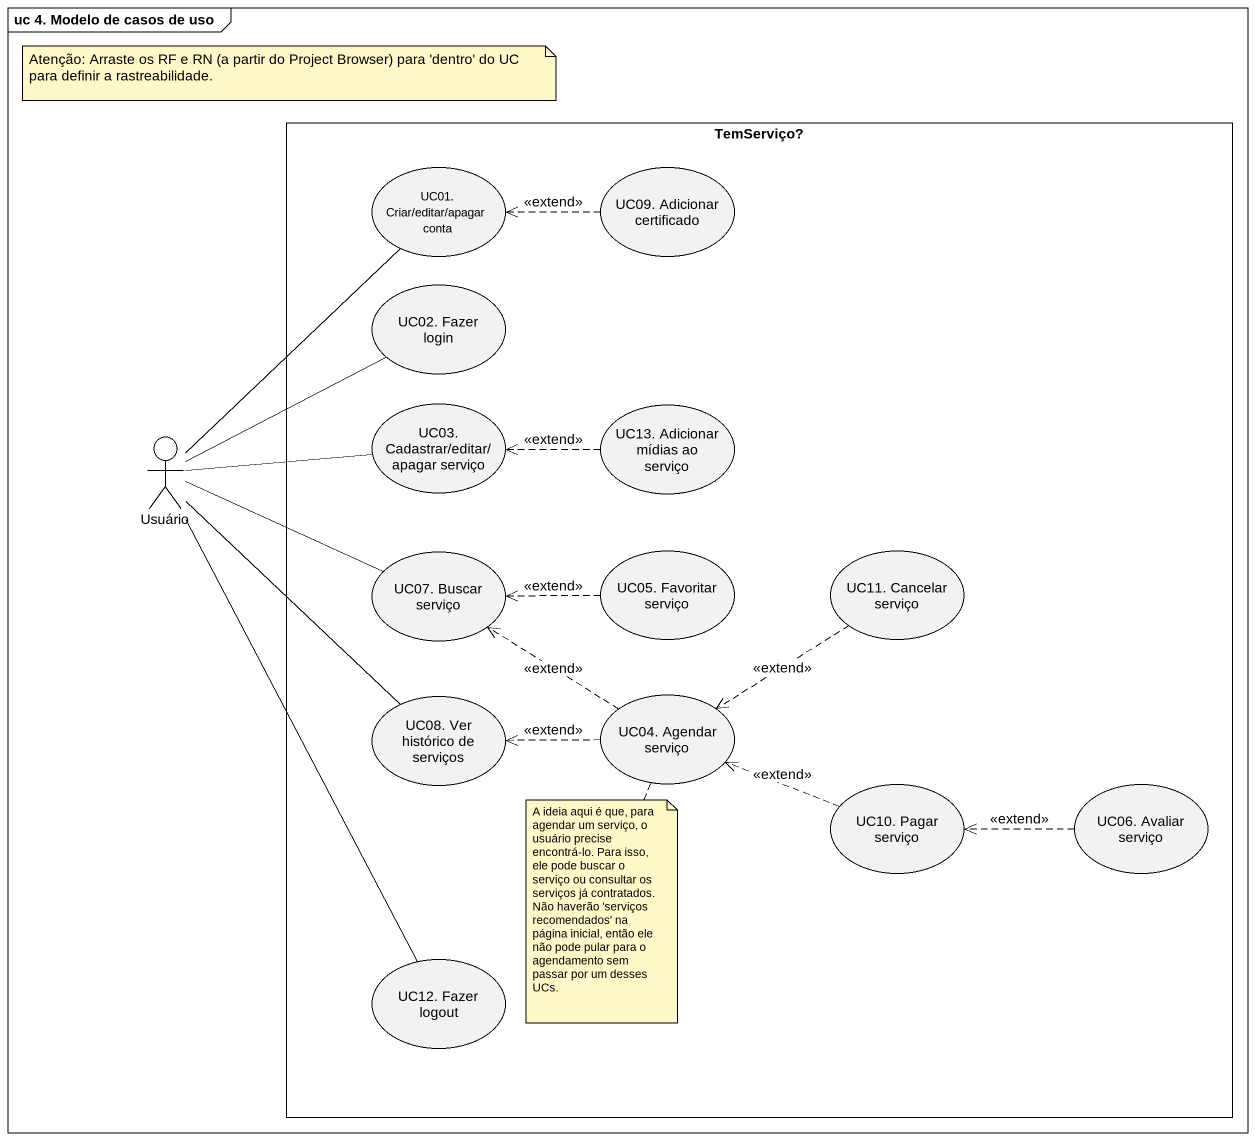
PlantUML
@startuml
mainframe uc 4. Modelo de casos de uso
rectangle "TemServiço?" as TemServiço {
  usecase "UC01. Criar/editar/apagar conta" as UC01_Criar_editar_apagar
  usecase "UC09. Adicionar certificado" as UC09_Adicionar_certificado
  usecase "UC02. Fazer login" as UC02_Fazer_login
  usecase "UC03. Cadastrar/editar/apagar serviço" as UC03_Cadastrar_editar
  usecase "UC13. Adicionar mídias ao serviço" as UC13_Adicionar_mídias_ao
  usecase "UC07. Buscar serviço" as UC07_Buscar_serviço
  usecase "UC05. Favoritar serviço" as UC05_Favoritar_serviço
  usecase "UC11. Cancelar serviço" as UC11_Cancelar_serviço
  usecase "UC08. Ver histórico de serviços" as UC08_Ver_histórico_de
  usecase "UC04. Agendar serviço" as UC04_Agendar_serviço
  usecase "UC10. Pagar serviço" as UC10_Pagar_serviço
  usecase "UC06. Avaliar serviço" as UC06_Avaliar_serviço
  usecase "UC12. Fazer logout" as UC12_Fazer_logout
}
actor Usuário
UC09_Adicionar_certificado .left.> UC01_Criar_editar_apagar : <<extend>>
UC13_Adicionar_mídias_ao .left.> UC03_Cadastrar_editar : <<extend>>
Usuário -up- UC01_Criar_editar_apagar
Usuário -up- UC02_Fazer_login
Usuário -right- UC03_Cadastrar_editar
Usuário -right- UC07_Buscar_serviço
Usuário -- UC08_Ver_histórico_de
Usuário -- UC12_Fazer_logout
UC05_Favoritar_serviço .left.> UC07_Buscar_serviço : <<extend>>
UC11_Cancelar_serviço ..> UC04_Agendar_serviço : <<extend>>
UC04_Agendar_serviço .up.> UC07_Buscar_serviço : <<extend>>
UC04_Agendar_serviço .left.> UC08_Ver_histórico_de : <<extend>>
UC10_Pagar_serviço .left.> UC04_Agendar_serviço : <<extend>>
UC06_Avaliar_serviço .left.> UC10_Pagar_serviço : <<extend>>
note as N1
  Atenção: Arraste os RF e RN (a partir do Project Browser) para 'dentro' do UC para definir a rastreabilidade.
end note
note bottom of UC04_Agendar_serviço : A ideia aqui é que, para agendar um serviço, o usuário precise encontrá-lo. Para isso, ele pode buscar o serviço ou consultar os serviços já contratados. Não haverão 'serviços recomendados' na página inicial, então ele não pode pular para o agendamento sem passar por um desses UCs.
@enduml
